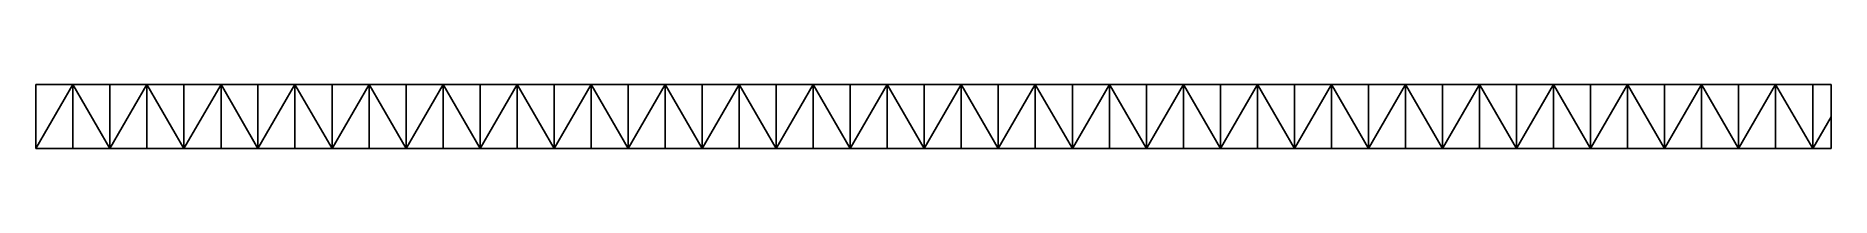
# Model space of a CAD drawing. Extents: x 0 to 280, y -10 to 0.
import ezdxf

# ---------------------------------------------------------------- set-up
doc = ezdxf.new("R2010")
doc.units = 0
doc.layers.get('0').update_dxf_attribs({"linetype": 'CONTINUOUS'})

msp = doc.modelspace()

# ---------------------------------------------------------------- linework, layer by layer
at = {"linetype": 'CONTINUOUS'}
for p, q in [((0, -10), (0, 0)), ((0, 0), (280, 0)), ((280, 0), (0, 0)), ((0, 0), (0, -10)), ((0, 0), (280, 0)), ((0, -10), (0, 0)), ((11.55, 0), (0, 0)), ((0, -10), (0, 0)), ((11.55, 0), (0, 0)), ((0, -10), (0, 0)), ((0, -10), (5.77, 0)), ((5.77, -10), (5.77, 0)), ((5.77, -10), (5.77, 0)), ((5.77, 0), (11.55, -10)), ((5.77, -10), (5.77, 0)), ((11.55, -10), (11.55, 0)), ((11.55, -10), (11.55, 0)), ((23.09, 0), (11.55, 0)), ((11.55, -10), (11.55, 0)), ((11.55, -10), (11.55, 0)), ((23.09, 0), (11.55, 0)), ((11.55, -10), (11.55, 0)), ((11.55, -10), (17.32, 0)), ((17.32, -10), (17.32, 0)), ((17.32, 0), (23.09, -10)), ((17.32, -10), (17.32, 0)), ((23.09, -10), (23.09, 0)), ((23.09, -10), (23.09, 0)), ((34.64, 0), (23.09, 0)), ((23.09, -10), (23.09, 0)), ((23.09, -10), (28.87, 0)), ((34.64, 0), (23.09, 0)), ((23.09, -10), (23.09, 0)), ((28.87, -10), (28.87, 0)), ((28.87, -10), (28.87, 0)), ((28.87, 0), (34.64, -10)), ((34.64, -10), (34.64, 0)), ((34.64, -10), (34.64, 0)), ((46.19, 0), (34.64, 0)), ((34.64, -10), (34.64, 0)), ((46.19, 0), (34.64, 0)), ((34.64, -10), (34.64, 0)), ((34.64, -10), (40.41, 0)), ((40.41, -10), (40.41, 0)), ((40.41, 0), (46.19, -10)), ((40.41, -10), (40.41, 0)), ((46.19, -10), (46.19, 0)), ((57.74, 0), (46.19, 0)), ((46.19, -10), (46.19, 0)), ((46.19, -10), (46.19, 0)), ((57.74, 0), (46.19, 0)), ((46.19, -10), (46.19, 0)), ((46.19, -10), (51.96, 0)), ((51.96, -10), (51.96, 0)), ((51.96, 0), (57.74, -10)), ((51.96, -10), (51.96, 0)), ((57.74, -10), (57.74, 0)), ((69.28, 0), (57.74, 0)), ((57.74, -10), (57.74, 0)), ((57.74, -10), (57.74, 0)), ((69.28, 0), (57.74, 0)), ((57.74, -10), (57.74, 0)), ((57.74, -10), (63.51, 0)), ((63.51, -10), (63.51, 0)), ((63.51, 0), (69.28, -10)), ((63.51, -10), (63.51, 0)), ((69.28, -10), (69.28, 0)), ((80.83, 0), (69.28, 0)), ((69.28, -10), (69.28, 0)), ((69.28, -10), (69.28, 0)), ((80.83, 0), (69.28, 0)), ((69.28, -10), (69.28, 0)), ((69.28, -10), (75.06, 0)), ((75.06, -10), (75.06, 0)), ((75.06, 0), (80.83, -10)), ((75.06, -10), (75.06, 0)), ((80.83, -10), (80.83, 0)), ((92.38, 0), (80.83, 0)), ((80.83, -10), (80.83, 0)), ((80.83, -10), (80.83, 0)), ((92.38, 0), (80.83, 0)), ((80.83, -10), (80.83, 0)), ((80.83, -10), (86.6, 0)), ((86.6, -10), (86.6, 0)), ((86.6, 0), (92.38, -10)), ((86.6, -10), (86.6, 0)), ((92.38, -10), (92.38, 0)), ((92.38, -10), (92.38, 0)), ((103.92, 0), (92.38, 0)), ((92.38, -10), (92.38, 0)), ((92.38, -10), (98.15, 0)), ((103.92, 0), (92.38, 0)), ((92.38, -10), (92.38, 0)), ((98.15, -10), (98.15, 0)), ((98.15, -10), (98.15, 0)), ((98.15, 0), (103.92, -10)), ((103.92, -10), (103.92, 0)), ((103.92, -10), (103.92, 0)), ((115.47, 0), (103.92, 0)), ((103.92, -10), (103.92, 0)), ((115.47, 0), (103.92, 0)), ((103.92, -10), (103.92, 0)), ((103.92, -10), (109.7, 0)), ((109.7, -10), (109.7, 0)), ((109.7, 0), (115.47, -10)), ((109.7, -10), (109.7, 0)), ((115.47, -10), (115.47, 0)), ((127.02, 0), (115.47, 0)), ((115.47, -10), (115.47, 0)), ((115.47, -10), (115.47, 0)), ((127.02, 0), (115.47, 0)), ((115.47, -10), (115.47, 0)), ((115.47, -10), (121.24, 0)), ((121.24, -10), (121.24, 0)), ((121.24, 0), (127.02, -10)), ((121.24, -10), (121.24, 0)), ((127.02, -10), (127.02, 0)), ((138.56, 0), (127.02, 0)), ((127.02, -10), (127.02, 0)), ((127.02, -10), (127.02, 0)), ((138.56, 0), (127.02, 0)), ((127.02, -10), (127.02, 0)), ((127.02, -10), (132.79, 0)), ((132.79, -10), (132.79, 0)), ((132.79, 0), (138.56, -10)), ((132.79, -10), (132.79, 0)), ((138.56, -10), (138.56, 0)), ((150.11, 0), (138.56, 0)), ((138.56, -10), (138.56, 0)), ((138.56, -10), (138.56, 0)), ((150.11, 0), (138.56, 0)), ((138.56, -10), (138.56, 0)), ((138.56, -10), (144.34, 0)), ((144.34, -10), (144.34, 0)), ((144.34, 0), (150.11, -10)), ((144.34, -10), (144.34, 0)), ((150.11, -10), (150.11, 0)), ((161.66, 0), (150.11, 0)), ((150.11, -10), (150.11, 0)), ((150.11, -10), (150.11, 0)), ((161.66, 0), (150.11, 0)), ((150.11, -10), (150.11, 0)), ((150.11, -10), (155.88, 0)), ((155.88, -10), (155.88, 0)), ((155.88, 0), (161.66, -10)), ((155.88, -10), (155.88, 0)), ((161.66, -10), (161.66, 0)), ((173.21, 0), (161.66, 0)), ((161.66, -10), (161.66, 0)), ((161.66, -10), (161.66, 0)), ((173.21, 0), (161.66, 0)), ((161.66, -10), (161.66, 0)), ((161.66, -10), (167.43, 0)), ((167.43, -10), (167.43, 0)), ((167.43, 0), (173.21, -10)), ((167.43, -10), (167.43, 0)), ((173.21, -10), (173.21, 0)), ((184.75, 0), (173.21, 0)), ((173.21, -10), (173.21, 0)), ((173.21, -10), (173.21, 0)), ((184.75, 0), (173.21, 0)), ((173.21, -10), (173.21, 0)), ((173.21, -10), (178.98, 0)), ((178.98, -10), (178.98, 0)), ((178.98, 0), (184.75, -10)), ((178.98, -10), (178.98, 0)), ((184.75, -10), (184.75, 0)), ((196.3, 0), (184.75, 0)), ((184.75, -10), (184.75, 0)), ((184.75, -10), (184.75, 0)), ((196.3, 0), (184.75, 0)), ((184.75, -10), (184.75, 0)), ((184.75, -10), (190.53, 0)), ((190.53, -10), (190.53, 0)), ((190.53, 0), (196.3, -10)), ((190.53, -10), (190.53, 0)), ((196.3, -10), (196.3, 0)), ((207.85, 0), (196.3, 0)), ((196.3, -10), (196.3, 0)), ((196.3, -10), (196.3, 0)), ((207.85, 0), (196.3, 0)), ((196.3, -10), (196.3, 0)), ((196.3, -10), (202.07, 0)), ((202.07, -10), (202.07, 0)), ((202.07, 0), (207.85, -10)), ((202.07, -10), (202.07, 0)), ((207.85, -10), (207.85, 0)), ((219.39, 0), (207.85, 0)), ((207.85, -10), (207.85, 0)), ((207.85, -10), (207.85, 0)), ((219.39, 0), (207.85, 0)), ((207.85, -10), (207.85, 0)), ((207.85, -10), (213.62, 0)), ((213.62, -10), (213.62, 0)), ((213.62, 0), (219.39, -10)), ((213.62, -10), (213.62, 0)), ((219.39, -10), (219.39, 0)), ((230.94, 0), (219.39, 0)), ((219.39, -10), (219.39, 0)), ((219.39, -10), (219.39, 0)), ((230.94, 0), (219.39, 0)), ((219.39, -10), (219.39, 0)), ((219.39, -10), (225.17, 0)), ((225.17, -10), (225.17, 0)), ((225.17, 0), (230.94, -10)), ((225.17, -10), (225.17, 0)), ((230.94, -10), (230.94, 0)), ((242.49, 0), (230.94, 0)), ((230.94, -10), (230.94, 0)), ((230.94, -10), (230.94, 0)), ((242.49, 0), (230.94, 0)), ((230.94, -10), (230.94, 0)), ((230.94, -10), (236.71, 0)), ((236.71, -10), (236.71, 0)), ((236.71, 0), (242.49, -10)), ((236.71, -10), (236.71, 0)), ((242.49, -10), (242.49, 0)), ((254.03, 0), (242.49, 0)), ((242.49, -10), (242.49, 0)), ((242.49, -10), (242.49, 0)), ((254.03, 0), (242.49, 0)), ((242.49, -10), (242.49, 0)), ((242.49, -10), (248.26, 0)), ((248.26, -10), (248.26, 0)), ((248.26, 0), (254.03, -10)), ((248.26, -10), (248.26, 0)), ((254.03, -10), (254.03, 0)), ((265.58, 0), (254.03, 0)), ((254.03, -10), (254.03, 0)), ((254.03, -10), (254.03, 0)), ((265.58, 0), (254.03, 0)), ((254.03, -10), (254.03, 0)), ((254.03, -10), (259.81, 0)), ((259.81, -10), (259.81, 0)), ((259.81, 0), (265.58, -10)), ((259.81, -10), (259.81, 0)), ((265.58, -10), (265.58, 0)), ((277.13, 0), (265.58, 0)), ((265.58, -10), (265.58, 0)), ((265.58, -10), (265.58, 0)), ((277.13, 0), (265.58, 0)), ((265.58, -10), (265.58, 0)), ((265.58, -10), (271.35, 0)), ((271.35, -10), (271.35, 0)), ((271.35, 0), (277.13, -10)), ((271.35, -10), (271.35, 0)), ((277.13, -10), (277.13, 0)), ((277.13, -10), (277.13, 0)), ((280, -10), (280, 0)), ((280, -10), (280, 0)), ((280, 0), (280, -10)), ((277.13, -10), (277.13, -5.03)), ((280, -5.03), (277.13, -10)), ((280, -10), (280, -5.03)), ((280, -10), (280, -5.03)), ((280, -10), (0, -10)), ((0, -10), (280, -10)), ((280, -10), (0, -10)), ((0, -10), (11.55, -10)), ((0, -10), (11.55, -10)), ((11.55, -10), (23.09, -10)), ((11.55, -10), (23.09, -10)), ((23.09, -10), (34.64, -10)), ((23.09, -10), (34.64, -10)), ((34.64, -10), (46.19, -10)), ((34.64, -10), (46.19, -10)), ((46.19, -10), (57.74, -10)), ((46.19, -10), (57.74, -10)), ((57.74, -10), (69.28, -10)), ((57.74, -10), (69.28, -10)), ((69.28, -10), (80.83, -10)), ((69.28, -10), (80.83, -10)), ((80.83, -10), (92.38, -10)), ((80.83, -10), (92.38, -10)), ((92.38, -10), (103.92, -10)), ((92.38, -10), (103.92, -10)), ((103.92, -10), (115.47, -10)), ((103.92, -10), (115.47, -10)), ((115.47, -10), (127.02, -10)), ((115.47, -10), (127.02, -10)), ((127.02, -10), (138.56, -10)), ((127.02, -10), (138.56, -10)), ((138.56, -10), (150.11, -10)), ((138.56, -10), (150.11, -10)), ((150.11, -10), (161.66, -10)), ((150.11, -10), (161.66, -10)), ((161.66, -10), (173.21, -10)), ((161.66, -10), (173.21, -10)), ((173.21, -10), (184.75, -10)), ((173.21, -10), (184.75, -10)), ((184.75, -10), (196.3, -10)), ((184.75, -10), (196.3, -10)), ((196.3, -10), (207.85, -10)), ((196.3, -10), (207.85, -10)), ((207.85, -10), (219.39, -10)), ((207.85, -10), (219.39, -10)), ((219.39, -10), (230.94, -10)), ((219.39, -10), (230.94, -10)), ((230.94, -10), (242.49, -10)), ((230.94, -10), (242.49, -10)), ((242.49, -10), (254.03, -10)), ((242.49, -10), (254.03, -10)), ((254.03, -10), (265.58, -10)), ((254.03, -10), (265.58, -10)), ((265.58, -10), (277.13, -10)), ((265.58, -10), (277.13, -10)), ((277.13, -10), (280, -10)), ((280, -10), (277.13, -10))]:
    msp.add_line(p, q, dxfattribs=at)

doc.saveas('drawing.dxf')
